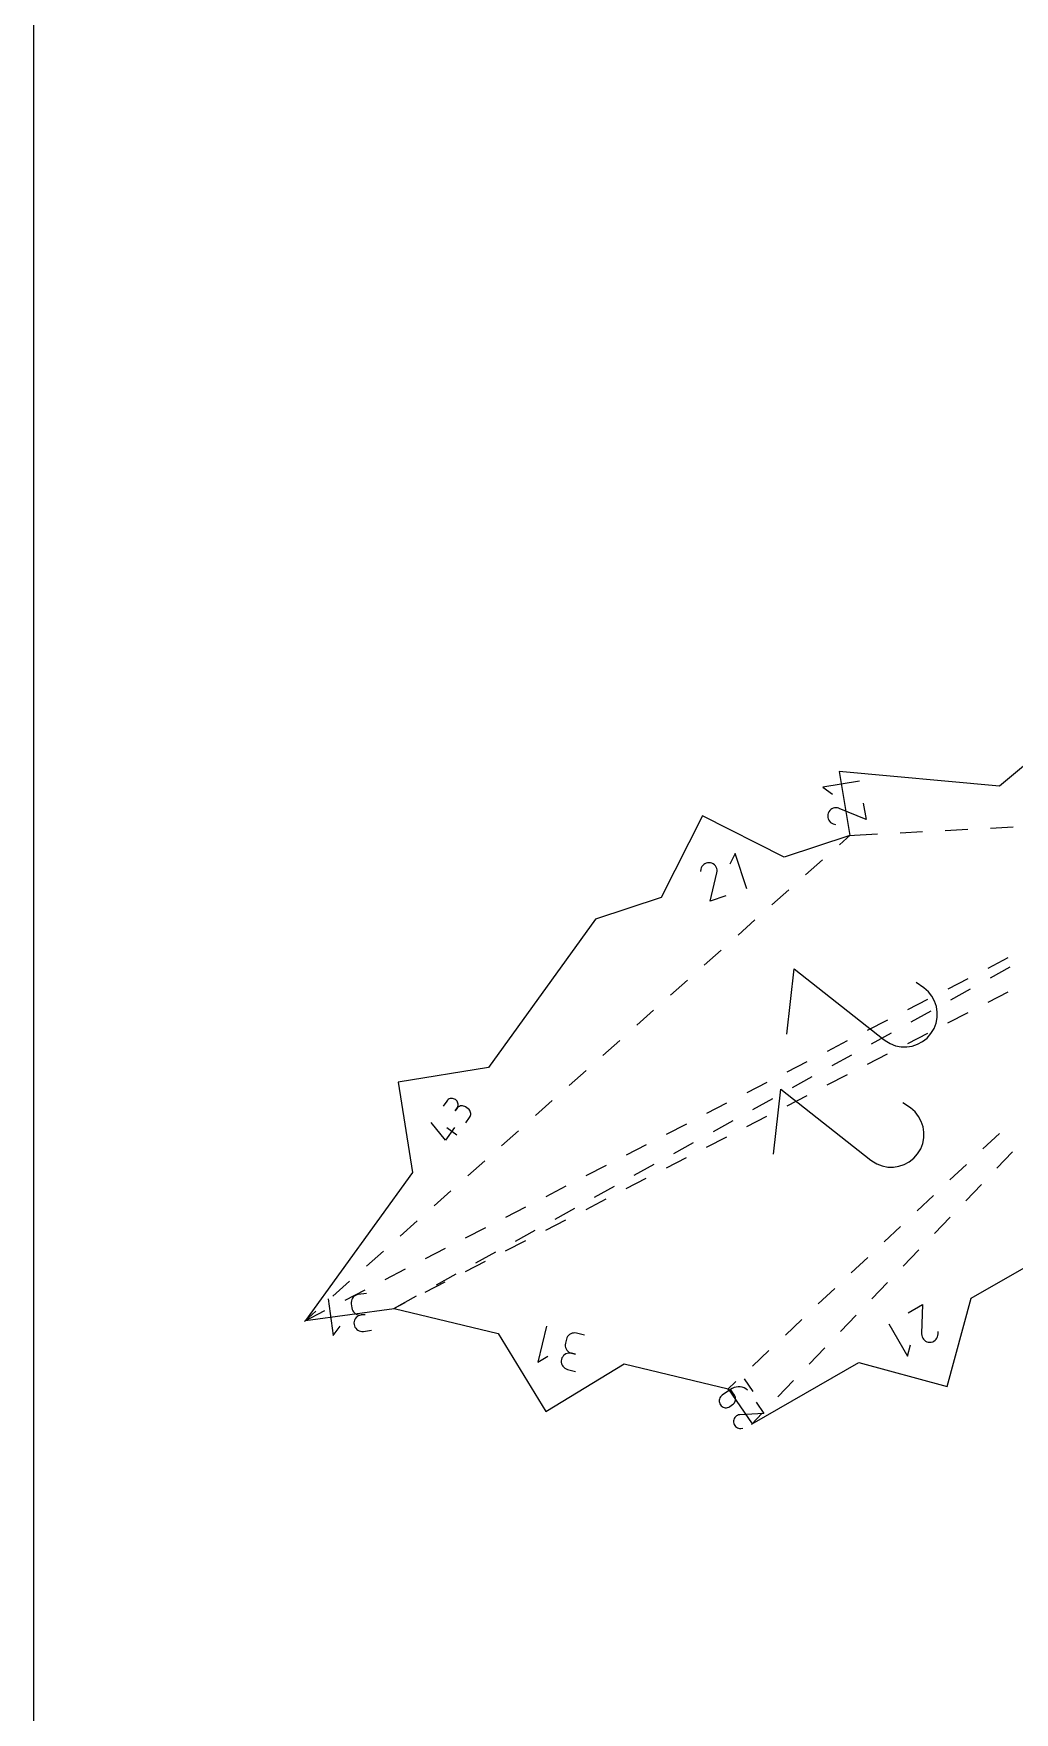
# Model space of a CAD drawing. Extents: x -2 to 214, y 3 to 282.
# Drawn here: x -1.51 to 22.54, y 203.37 to 244.54 of the extents above; entities that cross this region are included whole.
import ezdxf

# ---------------------------------------------------------------- set-up
doc = ezdxf.new("R2010")
doc.units = 0
doc.layers.add('Layer_1', color=7, linetype='CONTINUOUS')

msp = doc.modelspace()

# ---------------------------------------------------------------- linework, layer by layer
at = {"layer": 'Layer_1', "color": 5}
for points in [[(-1.511918, 3.023787), (214.388082, 3.023787), (214.388082, 282.423787), (-1.511918, 282.423787), (-1.511918, 3.023787)], [(23.906952, 227.521845), (22.181128, 226.085934), (18.242438, 226.44709), (18.508055, 224.876174), (16.896351, 224.344411), (14.891385, 225.354573), (13.881227, 223.349606), (12.269526, 222.817839), (9.642626, 219.184214), (7.426039, 218.827775), (7.782479, 216.611187), (5.155582, 212.977558), (7.332288, 213.276986), (9.884138, 212.661085), (11.05487, 210.745442), (12.970517, 211.916174), (15.522363, 211.300273), (16.112821, 210.449285), (18.729169, 211.947006), (20.895581, 211.357956), (21.484632, 213.524364), (24.100984, 215.022086)]]:
    msp.add_lwpolyline(points, dxfattribs=at)
at = {"layer": 'Layer_1', "color": 1}
for points in [[(18.746699, 226.20736), (17.845027, 226.054904), (18.07943, 225.888354)], [(18.837786, 225.668686), (18.905495, 225.26823), (18.247226, 225.537541), (18.247226, 225.537541), (18.246591, 225.53789), (18.245956, 225.538222), (18.245321, 225.538536), (18.244686, 225.538836), (18.244015, 225.539121), (18.243345, 225.539397), (18.24264, 225.539661), (18.241899, 225.539922), (18.241123, 225.540176), (18.241123, 225.540176), (18.205735, 225.549909), (18.170221, 225.553084), (18.135314, 225.55005), (18.10174, 225.54116), (18.070241, 225.526757), (18.041535, 225.507195), (18.016361, 225.482822), (17.995448, 225.453982), (17.979531, 225.421029), (17.979531, 225.421029), (17.970034, 225.385585), (17.967, 225.350043), (17.970105, 225.315129), (17.979033, 225.281569), (17.993455, 225.250094), (18.013038, 225.221427), (18.03746, 225.196303), (18.066395, 225.175443), (18.099511, 225.159582), (18.154396, 225.141816)], [(18.524622, 224.890938), (18.251455, 224.647514)], [(18.485894, 224.875024), (19.185717, 224.911315)], [(19.73973, 224.940045), (20.293739, 224.968775)], [(20.847748, 224.997505), (21.401757, 225.026235)], [(21.955767, 225.054966), (22.50978, 225.083692)], [(15.984241, 223.561992), (15.697715, 224.430411), (15.568369, 224.1736)], [(15.465428, 223.390807), (15.079743, 223.263553), (15.246833, 223.954878), (15.246833, 223.954878), (15.247083, 223.955548), (15.247316, 223.956218), (15.247531, 223.956888), (15.247733, 223.957559), (15.247912, 223.958264), (15.248085, 223.95897), (15.248241, 223.959711), (15.248385, 223.960487), (15.248519, 223.961298), (15.248519, 223.961298), (15.252809, 223.997751), (15.250587, 224.033339), (15.242332, 224.067389), (15.228489, 224.099241), (15.209506, 224.128215), (15.185845, 224.153647), (15.157958, 224.174859), (15.126296, 224.191189), (15.091321, 224.201963), (15.091321, 224.201963), (15.054851, 224.206013), (15.01926, 224.203649), (14.985213, 224.195313), (14.953378, 224.181428), (14.924433, 224.162431), (14.899047, 224.138752), (14.877887, 224.110826), (14.861624, 224.07908), (14.850928, 224.043954), (14.841632, 223.987019)], [(17.837284, 224.278438), (17.423116, 223.909366)], [(17.008944, 223.54029), (16.594776, 223.171217)], [(16.180604, 222.802144), (15.766432, 222.433068)], [(15.352264, 222.063996), (14.938092, 221.694923)], [(16.961869, 220.003999), (17.139369, 221.602143), (19.352715, 219.861361), (19.352715, 219.861361), (19.35469, 219.85935), (19.356701, 219.85741), (19.358747, 219.85554), (19.360864, 219.853705), (19.363051, 219.851906), (19.365344, 219.850107), (19.367743, 219.848343), (19.370283, 219.846544), (19.372964, 219.844745), (19.372964, 219.844745), (19.497107, 219.769229), (19.628859, 219.718539), (19.765052, 219.692137), (19.902522, 219.689491), (20.038113, 219.710068), (20.168654, 219.753344), (20.290984, 219.818773), (20.401939, 219.905835), (20.498357, 220.01399), (20.498357, 220.01399), (20.573047, 220.138595), (20.623212, 220.270615), (20.649311, 220.406924), (20.65178, 220.544395), (20.631093, 220.6799), (20.587691, 220.810315), (20.522028, 220.932517), (20.434554, 221.043374), (20.325718, 221.13976), (20.136083, 221.26705)], [(21.901337, 221.624131), (22.394259, 221.87865)], [(22.431816, 221.640736), (21.946531, 221.371937)], [(14.523924, 221.325847), (14.109753, 220.956774)], [(20.915492, 221.115098), (21.408411, 221.369616)], [(21.46125, 221.103135), (20.975969, 220.834332)], [(19.929644, 220.60606), (20.422566, 220.860579)], [(22.384438, 221.034862), (21.891325, 220.780714)], [(13.695584, 220.587702), (13.281413, 220.218626)], [(18.943799, 220.097023), (19.436722, 220.351542)], [(20.490688, 220.56553), (20.005407, 220.296731)], [(21.398212, 220.526562), (20.905099, 220.272414)], [(12.867245, 219.849553), (12.453073, 219.480477)], [(19.520125, 220.027928), (19.034844, 219.759126)], [(20.411986, 220.018262), (19.918874, 219.76411)], [(17.957951, 219.58799), (18.450874, 219.842505)], [(18.549563, 219.490327), (18.064279, 219.221524)], [(19.425761, 219.509962), (18.932648, 219.255811)], [(12.038905, 219.111404), (11.624733, 218.742328)], [(16.972107, 219.078952), (17.465029, 219.333471)], [(15.986259, 218.569919), (16.479185, 218.824434)], [(16.634435, 217.055899), (16.811935, 218.654046), (19.025281, 216.913264), (19.025281, 216.913264), (19.027256, 216.911253), (19.029267, 216.909313), (19.031313, 216.907443), (19.03343, 216.905608), (19.035617, 216.903809), (19.03791, 216.90201), (19.040309, 216.900211), (19.042849, 216.898412), (19.04553, 216.896613), (19.04553, 216.896613), (19.169672, 216.821097), (19.301424, 216.770403), (19.437618, 216.744001), (19.575092, 216.741355), (19.710678, 216.761936), (19.84122, 216.805208), (19.963549, 216.870641), (20.074505, 216.957703), (20.170923, 217.065858), (20.170923, 217.065858), (20.245613, 217.190462), (20.295778, 217.322482), (20.321876, 217.458789), (20.324346, 217.596263), (20.303659, 217.731768), (20.260257, 217.862183), (20.194594, 217.984382), (20.107119, 218.095239), (19.998284, 218.191628), (19.808648, 218.318917)], [(17.578997, 218.952721), (17.093716, 218.683919)], [(18.439535, 219.001659), (17.946423, 218.747511)], [(9.092, 217.831139), (9.182163, 217.95586), (9.182163, 217.95586), (9.19637, 217.979746), (9.205828, 218.005044), (9.210646, 218.03115), (9.210922, 218.057453), (9.206762, 218.083343), (9.198267, 218.10821), (9.185536, 218.131455), (9.168676, 218.152459), (9.147785, 218.170617), (9.085336, 218.215762), (9.085336, 218.215762), (9.061552, 218.229901), (9.036328, 218.239324), (9.010269, 218.244121), (8.983987, 218.244397), (8.958093, 218.24023), (8.933201, 218.231725), (8.909921, 218.218968), (8.88886, 218.202056), (8.870629, 218.181084), (8.825484, 218.118635), (8.870629, 218.181084), (8.870629, 218.181084), (8.884831, 218.20497), (8.894286, 218.230271), (8.899091, 218.256388), (8.899345, 218.282705), (8.895154, 218.308616), (8.886609, 218.333519), (8.873821, 218.356806), (8.856884, 218.377867), (8.835898, 218.396095), (8.835898, 218.396095), (8.812113, 218.41023), (8.786886, 218.419653), (8.760827, 218.424454), (8.734548, 218.424726), (8.708654, 218.420563), (8.683762, 218.412054), (8.660479, 218.399298), (8.639418, 218.382386), (8.62119, 218.361409), (8.531024, 218.236692)], [(11.210561, 218.373256), (10.796393, 218.004183)], [(15.000414, 218.060882), (15.493336, 218.3154)], [(16.608435, 218.41512), (16.123154, 218.146317)], [(17.45331, 218.493362), (16.960197, 218.239211)], [(8.814893, 217.710778), (8.589444, 217.398926), (8.242695, 217.839238)], [(14.014566, 217.551844), (14.507492, 217.806363)], [(15.637873, 217.877515), (15.152588, 217.608716)], [(16.467084, 217.985059), (15.973971, 217.730911)], [(8.872174, 217.52703), (8.622735, 217.707363)], [(10.382221, 217.635107), (9.968053, 217.266034)], [(15.480859, 217.476759), (14.987746, 217.222608)], [(21.771775, 217.189242), (22.175516, 217.569699)], [(13.028722, 217.042807), (13.521644, 217.297326)], [(14.494633, 216.968459), (14.001524, 216.714308)], [(14.667307, 217.339913), (14.182026, 217.071114)], [(22.500572, 217.114125), (22.116715, 216.713616)], [(9.553882, 216.896962), (9.139713, 216.527886)], [(12.042877, 216.533774), (12.535799, 216.788292)], [(13.696745, 216.802312), (13.211464, 216.533509)], [(20.964295, 216.428335), (21.368035, 216.808789)], [(8.725542, 216.158813), (8.311374, 215.789737)], [(11.057029, 216.024736), (11.549951, 216.279255)], [(12.726183, 216.264707), (12.240902, 215.995907)], [(13.508411, 216.46016), (13.015295, 216.206008)], [(21.732861, 216.313108), (21.349003, 215.912599)], [(10.071184, 215.515703), (10.564107, 215.770218)], [(12.522186, 215.951856), (12.029073, 215.697708)], [(20.156812, 215.667426), (20.560555, 216.047879)], [(7.897202, 215.420665), (7.483034, 215.051588)], [(11.53596, 215.443556), (11.042847, 215.189408)], [(11.755621, 215.727105), (11.270336, 215.458302)], [(20.965146, 215.512094), (20.581288, 215.111585)], [(9.085336, 215.006666), (9.578262, 215.261184)], [(10.549734, 214.935256), (10.056622, 214.681105)], [(10.785055, 215.1895), (10.299774, 214.920701)], [(19.349332, 214.906516), (19.753072, 215.286969)], [(7.068862, 214.682516), (6.65469, 214.313443)], [(8.099492, 214.497629), (8.592414, 214.752147)], [(9.814493, 214.651898), (9.329212, 214.383096)], [(18.541848, 214.145606), (18.945592, 214.526062)], [(20.197431, 214.711077), (19.813577, 214.310568)], [(7.113644, 213.988595), (7.606569, 214.243113)], [(8.84393, 214.114297), (8.358649, 213.845494)], [(9.563509, 214.426957), (9.070396, 214.172805)], [(6.240522, 213.944367), (5.82635, 213.575295)], [(6.127799, 213.479558), (6.620721, 213.734076)], [(8.577283, 213.918657), (8.084171, 213.664505)], [(17.734368, 213.384696), (18.138108, 213.765152)], [(19.429719, 213.910063), (19.045862, 213.509554)], [(5.709895, 213.515418), (5.834535, 212.60935), (6.008246, 212.838546)], [(6.65354, 213.645197), (6.452337, 213.617519), (6.452337, 213.617519), (6.416597, 213.609295), (6.383835, 213.595255), (6.354533, 213.576053), (6.329186, 213.552336), (6.308277, 213.524763), (6.292292, 213.493983), (6.281723, 213.460649), (6.277052, 213.42541), (6.278774, 213.388922), (6.292631, 213.288179), (6.292631, 213.288179), (6.300826, 213.252595), (6.314835, 213.219934), (6.334012, 213.190696), (6.357715, 213.16537), (6.385292, 213.144465), (6.416103, 213.128466), (6.449501, 213.117883), (6.484838, 213.113205), (6.521474, 213.114934), (6.622217, 213.128791), (6.521474, 213.114934), (6.521474, 213.114934), (6.485731, 213.10671), (6.452972, 213.092659), (6.423674, 213.073436), (6.39833, 213.049684), (6.377428, 213.022061), (6.361454, 212.991207), (6.350899, 212.957775), (6.346246, 212.922412), (6.347985, 212.885769), (6.347985, 212.885769), (6.35618, 212.850188), (6.370189, 212.817528), (6.389366, 212.788286), (6.413069, 212.762964), (6.440646, 212.742055), (6.471458, 212.72606), (6.504855, 212.715476), (6.540193, 212.710798), (6.576829, 212.712527), (6.778032, 212.740203)], [(7.591058, 213.410353), (7.312564, 213.266819)], [(7.873365, 213.576692), (7.312878, 213.266233)], [(19.94063, 213.167363), (20.2931, 213.369135), (20.267556, 212.658365), (20.267556, 212.658365), (20.267443, 212.65766), (20.267348, 212.656954), (20.26727, 212.656248), (20.26721, 212.655543), (20.267168, 212.654837), (20.267147, 212.654097), (20.267139, 212.653356), (20.267154, 212.65258), (20.267182, 212.651768), (20.267182, 212.651768), (20.270251, 212.615196), (20.279529, 212.580772), (20.29442, 212.549053), (20.314352, 212.520612), (20.338743, 212.496017), (20.367011, 212.475827), (20.398574, 212.460616), (20.43286, 212.450942), (20.469281, 212.447379), (20.469281, 212.447379), (20.505825, 212.450695), (20.540228, 212.460122), (20.571925, 212.475097), (20.600338, 212.495061), (20.624902, 212.519459), (20.645046, 212.547734), (20.660197, 212.579329), (20.669786, 212.613682), (20.673243, 212.650237), (20.670985, 212.707881)], [(5.135866, 212.967381), (5.634877, 213.225039)], [(5.412182, 213.206218), (5.139016, 212.962798)], [(16.926884, 212.623786), (17.330628, 213.004243)], [(18.662004, 213.109046), (18.27815, 212.708537)], [(19.4665, 212.89594), (19.920814, 212.102306), (19.99622, 212.379791)], [(11.071743, 212.844882), (10.857163, 211.955808), (11.10253, 212.105813)], [(11.997679, 212.621373), (11.800251, 212.669026), (11.800251, 212.669026), (11.763971, 212.674409), (11.728344, 212.673281), (11.694057, 212.666091), (11.661803, 212.65326), (11.632275, 212.635219), (11.606163, 212.612395), (11.584157, 212.585213), (11.566952, 212.554109), (11.555236, 212.519512), (11.531377, 212.420656), (11.531377, 212.420656), (11.526022, 212.384539), (11.527151, 212.349018), (11.534337, 212.314795), (11.547164, 212.282569), (11.565212, 212.253038), (11.588062, 212.226904), (11.615293, 212.204862), (11.646489, 212.187611), (11.681227, 212.175857), (11.780082, 212.151995), (11.681227, 212.175857), (11.681227, 212.175857), (11.644951, 212.181237), (11.60932, 212.180108), (11.575027, 212.172901), (11.542765, 212.160035), (11.513223, 212.141941), (11.487093, 212.119046), (11.465066, 212.091769), (11.447829, 212.060544), (11.436082, 212.025796), (11.436082, 212.025796), (11.430726, 211.989675), (11.431855, 211.954154), (11.439041, 211.919934), (11.451868, 211.887708), (11.469913, 211.858177), (11.492762, 211.83204), (11.519997, 211.809998), (11.551189, 211.792751), (11.585931, 211.780993), (11.78336, 211.733343)], [(16.119404, 211.862879), (16.523144, 212.243333)], [(17.894293, 212.308032), (17.510435, 211.907523)], [(15.999086, 211.274457), (15.999086, 211.274457), (15.957137, 211.303621), (15.912271, 211.32598), (15.865256, 211.341506), (15.816855, 211.35018), (15.767833, 211.35198), (15.718952, 211.346882), (15.670974, 211.334859), (15.624665, 211.315894), (15.58079, 211.289961), (15.374214, 211.146631), (15.374214, 211.146631), (15.351005, 211.127246), (15.332138, 211.104697), (15.317738, 211.079642), (15.307924, 211.052736), (15.302815, 211.024641), (15.30254, 210.996009), (15.307214, 210.967508), (15.316965, 210.939787), (15.331909, 210.913509), (15.331909, 210.913509), (15.351259, 210.890359), (15.373794, 210.871553), (15.398852, 210.857202), (15.425769, 210.847433), (15.453889, 210.842367), (15.482541, 210.84212), (15.511067, 210.846819), (15.538802, 210.856581), (15.565091, 210.871532), (15.633961, 210.919319), (15.633961, 210.919319), (15.657163, 210.938708), (15.676015, 210.961268), (15.690398, 210.986343), (15.700191, 211.013264), (15.705278, 211.041369), (15.705546, 211.070001), (15.700872, 211.098495), (15.691135, 211.126184), (15.676227, 211.152413), (15.58079, 211.289961)], [(15.506213, 211.285054), (15.715661, 211.482423)], [(16.136119, 211.242276), (15.921228, 211.551983)], [(17.126578, 211.507015), (16.74272, 211.106506)], [(16.207944, 210.973456), (16.398822, 210.698356), (15.813214, 210.668614), (15.813214, 210.668614), (15.812614, 210.668656), (15.812015, 210.668684), (15.811415, 210.668695), (15.810851, 210.668695), (15.810251, 210.668677), (15.809651, 210.668646), (15.809016, 210.668593), (15.808381, 210.668529), (15.807711, 210.668444), (15.807711, 210.668444), (15.777891, 210.663304), (15.750279, 210.653229), (15.725291, 210.63873), (15.703356, 210.620329), (15.684891, 210.598545), (15.670329, 210.573886), (15.660087, 210.546874), (15.654588, 210.518027), (15.65426, 210.487854), (15.65426, 210.487854), (15.659594, 210.45808), (15.669789, 210.430492), (15.684352, 210.40553), (15.702777, 210.383619), (15.724568, 210.365183), (15.749231, 210.350655), (15.776261, 210.340467), (15.80516, 210.335041), (15.835432, 210.334812), (15.882616, 210.340788)], [(16.358866, 210.706001), (16.097468, 210.433262)]]:
    msp.add_lwpolyline(points, dxfattribs=at)

doc.saveas('drawing.dxf')
